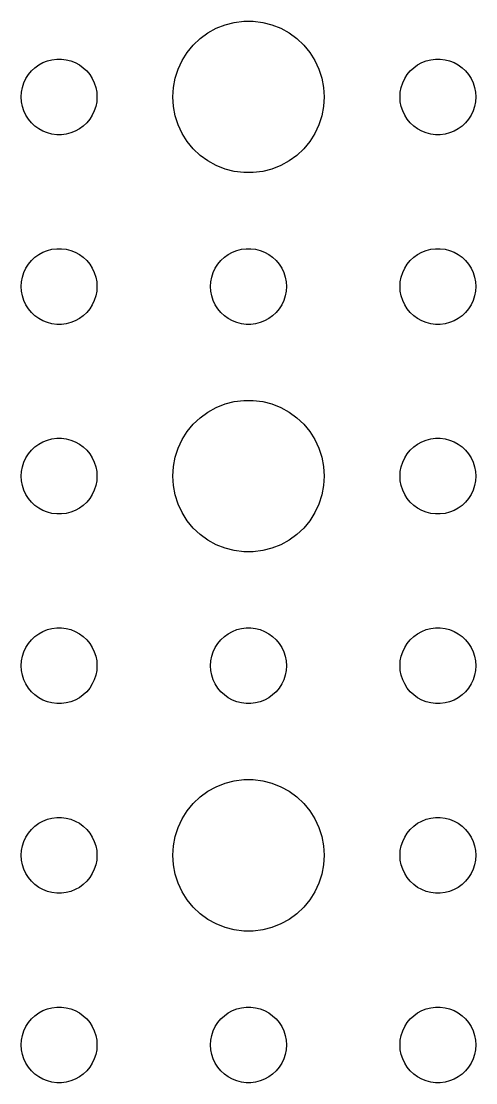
# Model space of a CAD drawing. Header units: metres. Extents: x -90 to 90, y -89 to 89.
# Drawn here: x -46.5 to -28.5, y -46.5 to -4.51 of the extents above; entities that cross this region are included whole.
import ezdxf

# ---------------------------------------------------------------- set-up
doc = ezdxf.new("R2010")
doc.units = ezdxf.units.M

msp = doc.modelspace()

# ---------------------------------------------------------------- linework, layer by layer
for p, q in [((-38.427, -4.64682), (-38.0621, -4.55313)), ((-38.0621, -4.55313), (-37.6884, -4.50591)), ((-37.6884, -4.50591), (-37.3116, -4.50591)), ((-37.3116, -4.50591), (-36.9379, -4.55313)), ((-36.9379, -4.55313), (-36.5729, -4.64682)), ((-39.4123, -5.18845), (-39.1075, -4.96701)), ((-39.1075, -4.96701), (-38.7773, -4.78551)), ((-38.7773, -4.78551), (-38.427, -4.64682)), ((-36.5729, -4.64682), (-36.2227, -4.78551)), ((-36.2227, -4.78551), (-35.8925, -4.96701)), ((-35.8925, -4.96701), (-35.5877, -5.18845)), ((-39.927, -5.73663), (-39.6869, -5.44635)), ((-39.6869, -5.44635), (-39.4123, -5.18845)), ((-35.5877, -5.18845), (-35.3131, -5.44635)), ((-35.3131, -5.44635), (-35.0729, -5.73663)), ((-40.1289, -6.05473), (-39.927, -5.73663)), ((-35.0729, -5.73663), (-34.8711, -6.05473)), ((-45.9561, -6.34422), (-45.8037, -6.23351)), ((-45.8037, -6.23351), (-45.6387, -6.14275)), ((-45.6387, -6.14275), (-45.4635, -6.07341)), ((-45.4635, -6.07341), (-45.2811, -6.02657)), ((-45.2811, -6.02657), (-45.0942, -6.00294)), ((-45.0942, -6.00294), (-44.9058, -6.00294)), ((-44.9058, -6.00294), (-44.7189, -6.02657)), ((-44.7189, -6.02657), (-44.5365, -6.07341)), ((-44.5365, -6.07341), (-44.3613, -6.14275)), ((-44.3613, -6.14275), (-44.1963, -6.23351)), ((-44.1963, -6.23351), (-44.0439, -6.34422)), ((-40.2893, -6.39561), (-40.1289, -6.05473)), ((-34.8711, -6.05473), (-34.7107, -6.39561)), ((-30.9561, -6.34422), (-30.8037, -6.23351)), ((-30.8037, -6.23351), (-30.6387, -6.14275)), ((-30.6387, -6.14275), (-30.4635, -6.07341)), ((-30.4635, -6.07341), (-30.2811, -6.02657)), ((-30.2811, -6.02657), (-30.0942, -6.00294)), ((-30.0942, -6.00294), (-29.9058, -6.00294)), ((-29.9058, -6.00294), (-29.7189, -6.02657)), ((-29.7189, -6.02657), (-29.5365, -6.07341)), ((-29.5365, -6.07341), (-29.3613, -6.14275)), ((-29.3613, -6.14275), (-29.1963, -6.23351)), ((-29.1963, -6.23351), (-29.0439, -6.34422)), ((-46.3145, -6.77736), (-46.2135, -6.61832)), ((-46.2135, -6.61832), (-46.0934, -6.47318)), ((-46.0934, -6.47318), (-45.9561, -6.34422)), ((-44.0439, -6.34422), (-43.9065, -6.47318)), ((-43.9065, -6.47318), (-43.7865, -6.61832)), ((-43.7865, -6.61832), (-43.6855, -6.77736)), ((-40.4057, -6.75392), (-40.2893, -6.39561)), ((-34.7107, -6.39561), (-34.5942, -6.75392)), ((-31.3145, -6.77736), (-31.2135, -6.61832)), ((-31.2135, -6.61832), (-31.0934, -6.47318)), ((-31.0934, -6.47318), (-30.9561, -6.34422)), ((-29.0439, -6.34422), (-28.9065, -6.47318)), ((-28.9065, -6.47318), (-28.7865, -6.61832)), ((-28.7865, -6.61832), (-28.6855, -6.77736)), ((-46.4882, -7.312), (-46.4529, -7.12695)), ((-46.4529, -7.12695), (-46.3947, -6.9478)), ((-46.3947, -6.9478), (-46.3145, -6.77736)), ((-43.6855, -6.77736), (-43.6053, -6.9478)), ((-43.6053, -6.9478), (-43.5471, -7.12695)), ((-43.5471, -7.12695), (-43.5118, -7.312)), ((-40.5, -7.5), (-40.4763, -7.12399)), ((-40.4763, -7.12399), (-40.4057, -6.75392)), ((-34.5942, -6.75392), (-34.5237, -7.12399)), ((-34.5237, -7.12399), (-34.5, -7.5)), ((-31.4882, -7.312), (-31.4529, -7.12695)), ((-31.4529, -7.12695), (-31.3947, -6.9478)), ((-31.3947, -6.9478), (-31.3145, -6.77736)), ((-28.6855, -6.77736), (-28.6053, -6.9478)), ((-28.6053, -6.9478), (-28.5471, -7.12695)), ((-28.5471, -7.12695), (-28.5118, -7.312)), ((-46.5, -7.5), (-46.4882, -7.312)), ((-46.4882, -7.68799), (-46.5, -7.5)), ((-43.5118, -7.312), (-43.5, -7.5)), ((-43.5, -7.5), (-43.5118, -7.68799)), ((-40.4763, -7.87599), (-40.5, -7.5)), ((-34.5, -7.5), (-34.5237, -7.87599)), ((-31.5, -7.5), (-31.4882, -7.312)), ((-31.4882, -7.68799), (-31.5, -7.5)), ((-28.5118, -7.312), (-28.5, -7.5)), ((-28.5, -7.5), (-28.5118, -7.68799)), ((-46.4529, -7.87303), (-46.4882, -7.68799)), ((-46.3947, -8.05219), (-46.4529, -7.87303)), ((-43.5471, -7.87303), (-43.6053, -8.05219)), ((-43.5118, -7.68799), (-43.5471, -7.87303)), ((-40.4057, -8.24606), (-40.4763, -7.87599)), ((-34.5237, -7.87599), (-34.5942, -8.24606)), ((-31.4529, -7.87303), (-31.4882, -7.68799)), ((-31.3947, -8.05219), (-31.4529, -7.87303)), ((-28.5471, -7.87303), (-28.6053, -8.05219)), ((-28.5118, -7.68799), (-28.5471, -7.87303)), ((-46.3145, -8.22263), (-46.3947, -8.05219)), ((-46.2135, -8.38167), (-46.3145, -8.22263)), ((-46.0934, -8.52681), (-46.2135, -8.38167)), ((-43.7865, -8.38167), (-43.9065, -8.52681)), ((-43.6855, -8.22263), (-43.7865, -8.38167)), ((-43.6053, -8.05219), (-43.6855, -8.22263)), ((-40.2893, -8.60437), (-40.4057, -8.24606)), ((-34.5942, -8.24606), (-34.7107, -8.60437)), ((-31.3145, -8.22263), (-31.3947, -8.05219)), ((-31.2135, -8.38167), (-31.3145, -8.22263)), ((-31.0934, -8.52681), (-31.2135, -8.38167)), ((-28.7865, -8.38167), (-28.9065, -8.52681)), ((-28.6855, -8.22263), (-28.7865, -8.38167)), ((-28.6053, -8.05219), (-28.6855, -8.22263)), ((-45.9561, -8.65576), (-46.0934, -8.52681)), ((-45.8037, -8.76648), (-45.9561, -8.65576)), ((-45.6387, -8.85724), (-45.8037, -8.76648)), ((-44.1963, -8.76648), (-44.3613, -8.85724)), ((-44.0439, -8.65576), (-44.1963, -8.76648)), ((-43.9065, -8.52681), (-44.0439, -8.65576)), ((-40.1289, -8.94525), (-40.2893, -8.60437)), ((-34.7107, -8.60437), (-34.8711, -8.94525)), ((-30.9561, -8.65576), (-31.0934, -8.52681)), ((-30.8037, -8.76648), (-30.9561, -8.65576)), ((-30.6387, -8.85724), (-30.8037, -8.76648)), ((-29.1963, -8.76648), (-29.3613, -8.85724)), ((-29.0439, -8.65576), (-29.1963, -8.76648)), ((-28.9065, -8.52681), (-29.0439, -8.65576)), ((-45.4635, -8.92657), (-45.6387, -8.85724)), ((-45.2811, -8.97342), (-45.4635, -8.92657)), ((-45.0942, -8.99704), (-45.2811, -8.97342)), ((-44.9058, -8.99704), (-45.0942, -8.99704)), ((-44.7189, -8.97342), (-44.9058, -8.99704)), ((-44.5365, -8.92657), (-44.7189, -8.97342)), ((-44.3613, -8.85724), (-44.5365, -8.92657)), ((-39.927, -9.26335), (-40.1289, -8.94525)), ((-34.8711, -8.94525), (-35.0729, -9.26335)), ((-30.4635, -8.92657), (-30.6387, -8.85724)), ((-30.2811, -8.97342), (-30.4635, -8.92657)), ((-30.0942, -8.99704), (-30.2811, -8.97342)), ((-29.9058, -8.99704), (-30.0942, -8.99704)), ((-29.7189, -8.97342), (-29.9058, -8.99704)), ((-29.5365, -8.92657), (-29.7189, -8.97342)), ((-29.3613, -8.85724), (-29.5365, -8.92657)), ((-39.6869, -9.55363), (-39.927, -9.26335)), ((-39.4123, -9.81154), (-39.6869, -9.55363)), ((-35.3131, -9.55363), (-35.5877, -9.81154)), ((-35.0729, -9.26335), (-35.3131, -9.55363)), ((-39.1075, -10.033), (-39.4123, -9.81154)), ((-38.7773, -10.2145), (-39.1075, -10.033)), ((-35.8925, -10.033), (-36.2227, -10.2145)), ((-35.5877, -9.81154), (-35.8925, -10.033)), ((-38.427, -10.3532), (-38.7773, -10.2145)), ((-38.0621, -10.4469), (-38.427, -10.3532)), ((-37.6884, -10.4941), (-38.0621, -10.4469)), ((-37.3116, -10.4941), (-37.6884, -10.4941)), ((-36.9379, -10.4469), (-37.3116, -10.4941)), ((-36.5729, -10.3532), (-36.9379, -10.4469)), ((-36.2227, -10.2145), (-36.5729, -10.3532)), ((-46.0934, -13.9732), (-45.9561, -13.8442)), ((-45.9561, -13.8442), (-45.8037, -13.7335)), ((-45.8037, -13.7335), (-45.6387, -13.6427)), ((-45.6387, -13.6427), (-45.4635, -13.5734)), ((-45.4635, -13.5734), (-45.2811, -13.5266)), ((-45.2811, -13.5266), (-45.0942, -13.5029)), ((-45.0942, -13.5029), (-44.9058, -13.5029)), ((-44.9058, -13.5029), (-44.7189, -13.5266)), ((-44.7189, -13.5266), (-44.5365, -13.5734)), ((-44.5365, -13.5734), (-44.3613, -13.6427)), ((-44.3613, -13.6427), (-44.1963, -13.7335)), ((-44.1963, -13.7335), (-44.0439, -13.8442)), ((-44.0439, -13.8442), (-43.9065, -13.9732)), ((-38.5934, -13.9732), (-38.4561, -13.8442)), ((-38.4561, -13.8442), (-38.3037, -13.7335)), ((-38.3037, -13.7335), (-38.1387, -13.6427)), ((-38.1387, -13.6427), (-37.9635, -13.5734)), ((-37.9635, -13.5734), (-37.7811, -13.5266)), ((-37.7811, -13.5266), (-37.5942, -13.5029)), ((-37.5942, -13.5029), (-37.4058, -13.5029)), ((-37.4058, -13.5029), (-37.2189, -13.5266)), ((-37.2189, -13.5266), (-37.0365, -13.5734)), ((-37.0365, -13.5734), (-36.8613, -13.6427)), ((-36.8613, -13.6427), (-36.6963, -13.7335)), ((-36.6963, -13.7335), (-36.5439, -13.8442)), ((-36.5439, -13.8442), (-36.4065, -13.9732)), ((-31.0934, -13.9732), (-30.9561, -13.8442)), ((-30.9561, -13.8442), (-30.8037, -13.7335)), ((-30.8037, -13.7335), (-30.6387, -13.6427)), ((-30.6387, -13.6427), (-30.4635, -13.5734)), ((-30.4635, -13.5734), (-30.2811, -13.5266)), ((-30.2811, -13.5266), (-30.0942, -13.5029)), ((-30.0942, -13.5029), (-29.9058, -13.5029)), ((-29.9058, -13.5029), (-29.7189, -13.5266)), ((-29.7189, -13.5266), (-29.5365, -13.5734)), ((-29.5365, -13.5734), (-29.3613, -13.6427)), ((-29.3613, -13.6427), (-29.1963, -13.7335)), ((-29.1963, -13.7335), (-29.0439, -13.8442)), ((-29.0439, -13.8442), (-28.9065, -13.9732)), ((-46.3145, -14.2774), (-46.2135, -14.1183)), ((-46.2135, -14.1183), (-46.0934, -13.9732)), ((-43.9065, -13.9732), (-43.7865, -14.1183)), ((-43.7865, -14.1183), (-43.6855, -14.2774)), ((-38.8145, -14.2774), (-38.7135, -14.1183)), ((-38.7135, -14.1183), (-38.5934, -13.9732)), ((-36.4065, -13.9732), (-36.2865, -14.1183)), ((-36.2865, -14.1183), (-36.1855, -14.2774)), ((-31.3145, -14.2774), (-31.2135, -14.1183)), ((-31.2135, -14.1183), (-31.0934, -13.9732)), ((-28.9065, -13.9732), (-28.7865, -14.1183)), ((-28.7865, -14.1183), (-28.6855, -14.2774)), ((-46.4882, -14.812), (-46.4529, -14.627)), ((-46.4529, -14.627), (-46.3947, -14.4478)), ((-46.3947, -14.4478), (-46.3145, -14.2774)), ((-43.6855, -14.2774), (-43.6053, -14.4478)), ((-43.6053, -14.4478), (-43.5471, -14.627)), ((-43.5471, -14.627), (-43.5118, -14.812)), ((-38.9882, -14.812), (-38.9529, -14.627)), ((-38.9529, -14.627), (-38.8947, -14.4478)), ((-38.8947, -14.4478), (-38.8145, -14.2774)), ((-36.1855, -14.2774), (-36.1053, -14.4478)), ((-36.1053, -14.4478), (-36.0471, -14.627)), ((-36.0471, -14.627), (-36.0118, -14.812)), ((-31.4882, -14.812), (-31.4529, -14.627)), ((-31.4529, -14.627), (-31.3947, -14.4478)), ((-31.3947, -14.4478), (-31.3145, -14.2774)), ((-28.6855, -14.2774), (-28.6053, -14.4478)), ((-28.6053, -14.4478), (-28.5471, -14.627)), ((-28.5471, -14.627), (-28.5118, -14.812)), ((-46.5, -15), (-46.4882, -14.812)), ((-46.4882, -15.188), (-46.5, -15)), ((-43.5118, -14.812), (-43.5, -15)), ((-43.5, -15), (-43.5118, -15.188)), ((-39, -15), (-38.9882, -14.812)), ((-38.9882, -15.188), (-39, -15)), ((-36.0118, -14.812), (-36, -15)), ((-36, -15), (-36.0118, -15.188)), ((-31.5, -15), (-31.4882, -14.812)), ((-31.4882, -15.188), (-31.5, -15)), ((-28.5118, -14.812), (-28.5, -15)), ((-28.5, -15), (-28.5118, -15.188)), ((-46.4529, -15.373), (-46.4882, -15.188)), ((-46.3947, -15.5522), (-46.4529, -15.373)), ((-43.5471, -15.373), (-43.6053, -15.5522)), ((-43.5118, -15.188), (-43.5471, -15.373)), ((-38.9529, -15.373), (-38.9882, -15.188)), ((-38.8947, -15.5522), (-38.9529, -15.373)), ((-36.0471, -15.373), (-36.1053, -15.5522)), ((-36.0118, -15.188), (-36.0471, -15.373)), ((-31.4529, -15.373), (-31.4882, -15.188)), ((-31.3947, -15.5522), (-31.4529, -15.373)), ((-28.5471, -15.373), (-28.6053, -15.5522)), ((-28.5118, -15.188), (-28.5471, -15.373)), ((-46.3145, -15.7226), (-46.3947, -15.5522)), ((-46.2135, -15.8817), (-46.3145, -15.7226)), ((-46.0934, -16.0268), (-46.2135, -15.8817)), ((-43.7865, -15.8817), (-43.9065, -16.0268)), ((-43.6855, -15.7226), (-43.7865, -15.8817)), ((-43.6053, -15.5522), (-43.6855, -15.7226)), ((-38.8145, -15.7226), (-38.8947, -15.5522)), ((-38.7135, -15.8817), (-38.8145, -15.7226)), ((-38.5934, -16.0268), (-38.7135, -15.8817)), ((-36.2865, -15.8817), (-36.4065, -16.0268)), ((-36.1855, -15.7226), (-36.2865, -15.8817)), ((-36.1053, -15.5522), (-36.1855, -15.7226)), ((-31.3145, -15.7226), (-31.3947, -15.5522)), ((-31.2135, -15.8817), (-31.3145, -15.7226)), ((-31.0934, -16.0268), (-31.2135, -15.8817)), ((-28.7865, -15.8817), (-28.9065, -16.0268)), ((-28.6855, -15.7226), (-28.7865, -15.8817)), ((-28.6053, -15.5522), (-28.6855, -15.7226)), ((-45.9561, -16.1558), (-46.0934, -16.0268)), ((-45.8037, -16.2665), (-45.9561, -16.1558)), ((-45.6387, -16.3572), (-45.8037, -16.2665)), ((-45.4635, -16.4266), (-45.6387, -16.3572)), ((-44.3613, -16.3572), (-44.5365, -16.4266)), ((-44.1963, -16.2665), (-44.3613, -16.3572)), ((-44.0439, -16.1558), (-44.1963, -16.2665)), ((-43.9065, -16.0268), (-44.0439, -16.1558)), ((-38.4561, -16.1558), (-38.5934, -16.0268)), ((-38.3037, -16.2665), (-38.4561, -16.1558)), ((-38.1387, -16.3572), (-38.3037, -16.2665)), ((-37.9635, -16.4266), (-38.1387, -16.3572)), ((-36.8613, -16.3572), (-37.0365, -16.4266)), ((-36.6963, -16.2665), (-36.8613, -16.3572)), ((-36.5439, -16.1558), (-36.6963, -16.2665)), ((-36.4065, -16.0268), (-36.5439, -16.1558)), ((-30.9561, -16.1558), (-31.0934, -16.0268)), ((-30.8037, -16.2665), (-30.9561, -16.1558)), ((-30.6387, -16.3572), (-30.8037, -16.2665)), ((-30.4635, -16.4266), (-30.6387, -16.3572)), ((-29.3613, -16.3572), (-29.5365, -16.4266)), ((-29.1963, -16.2665), (-29.3613, -16.3572)), ((-29.0439, -16.1558), (-29.1963, -16.2665)), ((-28.9065, -16.0268), (-29.0439, -16.1558)), ((-45.2811, -16.4734), (-45.4635, -16.4266)), ((-45.0942, -16.497), (-45.2811, -16.4734)), ((-44.9058, -16.497), (-45.0942, -16.497)), ((-44.7189, -16.4734), (-44.9058, -16.497)), ((-44.5365, -16.4266), (-44.7189, -16.4734)), ((-37.7811, -16.4734), (-37.9635, -16.4266)), ((-37.5942, -16.497), (-37.7811, -16.4734)), ((-37.4058, -16.497), (-37.5942, -16.497)), ((-37.2189, -16.4734), (-37.4058, -16.497)), ((-37.0365, -16.4266), (-37.2189, -16.4734)), ((-30.2811, -16.4734), (-30.4635, -16.4266)), ((-30.0942, -16.497), (-30.2811, -16.4734)), ((-29.9058, -16.497), (-30.0942, -16.497)), ((-29.7189, -16.4734), (-29.9058, -16.497)), ((-29.5365, -16.4266), (-29.7189, -16.4734)), ((-38.7773, -19.7855), (-38.427, -19.6468)), ((-38.427, -19.6468), (-38.0621, -19.5531)), ((-38.0621, -19.5531), (-37.6884, -19.5059)), ((-37.6884, -19.5059), (-37.3116, -19.5059)), ((-37.3116, -19.5059), (-36.9379, -19.5531)), ((-36.9379, -19.5531), (-36.5729, -19.6468)), ((-36.5729, -19.6468), (-36.2227, -19.7855)), ((-39.4123, -20.1884), (-39.1075, -19.967)), ((-39.1075, -19.967), (-38.7773, -19.7855)), ((-36.2227, -19.7855), (-35.8925, -19.967)), ((-35.8925, -19.967), (-35.5877, -20.1884)), ((-39.927, -20.7366), (-39.6869, -20.4464)), ((-39.6869, -20.4464), (-39.4123, -20.1884)), ((-35.5877, -20.1884), (-35.3131, -20.4464)), ((-35.3131, -20.4464), (-35.0729, -20.7366)), ((-40.1289, -21.0547), (-39.927, -20.7366)), ((-35.0729, -20.7366), (-34.8711, -21.0547)), ((-46.0934, -21.4732), (-45.9561, -21.3442)), ((-45.9561, -21.3442), (-45.8037, -21.2335)), ((-45.8037, -21.2335), (-45.6387, -21.1427)), ((-45.6387, -21.1427), (-45.4635, -21.0734)), ((-45.4635, -21.0734), (-45.2811, -21.0266)), ((-45.2811, -21.0266), (-45.0942, -21.003)), ((-45.0942, -21.003), (-44.9058, -21.003)), ((-44.9058, -21.003), (-44.7189, -21.0266)), ((-44.7189, -21.0266), (-44.5365, -21.0734)), ((-44.5365, -21.0734), (-44.3613, -21.1427)), ((-44.3613, -21.1427), (-44.1963, -21.2335)), ((-44.1963, -21.2335), (-44.0439, -21.3442)), ((-44.0439, -21.3442), (-43.9065, -21.4732)), ((-40.4057, -21.7539), (-40.2893, -21.3956)), ((-40.2893, -21.3956), (-40.1289, -21.0547)), ((-34.8711, -21.0547), (-34.7107, -21.3956)), ((-34.7107, -21.3956), (-34.5942, -21.7539)), ((-31.0934, -21.4732), (-30.9561, -21.3442)), ((-30.9561, -21.3442), (-30.8037, -21.2335)), ((-30.8037, -21.2335), (-30.6387, -21.1427)), ((-30.6387, -21.1427), (-30.4635, -21.0734)), ((-30.4635, -21.0734), (-30.2811, -21.0266)), ((-30.2811, -21.0266), (-30.0942, -21.003)), ((-30.0942, -21.003), (-29.9058, -21.003)), ((-29.9058, -21.003), (-29.7189, -21.0266)), ((-29.7189, -21.0266), (-29.5365, -21.0734)), ((-29.5365, -21.0734), (-29.3613, -21.1427)), ((-29.3613, -21.1427), (-29.1963, -21.2335)), ((-29.1963, -21.2335), (-29.0439, -21.3442)), ((-29.0439, -21.3442), (-28.9065, -21.4732)), ((-46.3947, -21.9478), (-46.3145, -21.7774)), ((-46.3145, -21.7774), (-46.2135, -21.6183)), ((-46.2135, -21.6183), (-46.0934, -21.4732)), ((-43.9065, -21.4732), (-43.7865, -21.6183)), ((-43.7865, -21.6183), (-43.6855, -21.7774)), ((-43.6855, -21.7774), (-43.6053, -21.9478)), ((-40.4763, -22.124), (-40.4057, -21.7539)), ((-34.5942, -21.7539), (-34.5237, -22.124)), ((-31.3947, -21.9478), (-31.3145, -21.7774)), ((-31.3145, -21.7774), (-31.2135, -21.6183)), ((-31.2135, -21.6183), (-31.0934, -21.4732)), ((-28.9065, -21.4732), (-28.7865, -21.6183)), ((-28.7865, -21.6183), (-28.6855, -21.7774)), ((-28.6855, -21.7774), (-28.6053, -21.9478)), ((-46.4882, -22.312), (-46.4529, -22.127)), ((-46.4529, -22.127), (-46.3947, -21.9478)), ((-43.6053, -21.9478), (-43.5471, -22.127)), ((-43.5471, -22.127), (-43.5118, -22.312)), ((-40.5, -22.5), (-40.4763, -22.124)), ((-34.5237, -22.124), (-34.5, -22.5)), ((-31.4882, -22.312), (-31.4529, -22.127)), ((-31.4529, -22.127), (-31.3947, -21.9478)), ((-28.6053, -21.9478), (-28.5471, -22.127)), ((-28.5471, -22.127), (-28.5118, -22.312)), ((-46.5, -22.5), (-46.4882, -22.312)), ((-46.4882, -22.688), (-46.5, -22.5)), ((-43.5118, -22.312), (-43.5, -22.5)), ((-43.5, -22.5), (-43.5118, -22.688)), ((-40.4763, -22.876), (-40.5, -22.5)), ((-34.5, -22.5), (-34.5237, -22.876)), ((-31.5, -22.5), (-31.4882, -22.312)), ((-31.4882, -22.688), (-31.5, -22.5)), ((-28.5118, -22.312), (-28.5, -22.5)), ((-28.5, -22.5), (-28.5118, -22.688)), ((-46.4529, -22.873), (-46.4882, -22.688)), ((-46.3947, -23.0522), (-46.4529, -22.873)), ((-46.3145, -23.2226), (-46.3947, -23.0522)), ((-43.6053, -23.0522), (-43.6855, -23.2226)), ((-43.5471, -22.873), (-43.6053, -23.0522)), ((-43.5118, -22.688), (-43.5471, -22.873)), ((-40.4057, -23.2461), (-40.4763, -22.876)), ((-34.5237, -22.876), (-34.5942, -23.2461)), ((-31.4529, -22.873), (-31.4882, -22.688)), ((-31.3947, -23.0522), (-31.4529, -22.873)), ((-31.3145, -23.2226), (-31.3947, -23.0522)), ((-28.6053, -23.0522), (-28.6855, -23.2226)), ((-28.5471, -22.873), (-28.6053, -23.0522)), ((-28.5118, -22.688), (-28.5471, -22.873)), ((-46.2135, -23.3817), (-46.3145, -23.2226)), ((-46.0934, -23.5268), (-46.2135, -23.3817)), ((-43.7865, -23.3817), (-43.9065, -23.5268)), ((-43.6855, -23.2226), (-43.7865, -23.3817)), ((-40.2893, -23.6044), (-40.4057, -23.2461)), ((-34.5942, -23.2461), (-34.7107, -23.6044)), ((-31.2135, -23.3817), (-31.3145, -23.2226)), ((-31.0934, -23.5268), (-31.2135, -23.3817)), ((-28.7865, -23.3817), (-28.9065, -23.5268)), ((-28.6855, -23.2226), (-28.7865, -23.3817)), ((-45.9561, -23.6558), (-46.0934, -23.5268)), ((-45.8037, -23.7665), (-45.9561, -23.6558)), ((-45.6387, -23.8572), (-45.8037, -23.7665)), ((-45.4635, -23.9266), (-45.6387, -23.8572)), ((-45.2811, -23.9734), (-45.4635, -23.9266)), ((-44.5365, -23.9266), (-44.7189, -23.9734)), ((-44.3613, -23.8572), (-44.5365, -23.9266)), ((-44.1963, -23.7665), (-44.3613, -23.8572)), ((-44.0439, -23.6558), (-44.1963, -23.7665)), ((-43.9065, -23.5268), (-44.0439, -23.6558)), ((-40.1289, -23.9453), (-40.2893, -23.6044)), ((-34.7107, -23.6044), (-34.8711, -23.9453)), ((-30.9561, -23.6558), (-31.0934, -23.5268)), ((-30.8037, -23.7665), (-30.9561, -23.6558)), ((-30.6387, -23.8572), (-30.8037, -23.7665)), ((-30.4635, -23.9266), (-30.6387, -23.8572)), ((-30.2811, -23.9734), (-30.4635, -23.9266)), ((-29.5365, -23.9266), (-29.7189, -23.9734)), ((-29.3613, -23.8572), (-29.5365, -23.9266)), ((-29.1963, -23.7665), (-29.3613, -23.8572)), ((-29.0439, -23.6558), (-29.1963, -23.7665)), ((-28.9065, -23.5268), (-29.0439, -23.6558)), ((-45.0942, -23.997), (-45.2811, -23.9734)), ((-44.9058, -23.997), (-45.0942, -23.997)), ((-44.7189, -23.9734), (-44.9058, -23.997)), ((-39.927, -24.2634), (-40.1289, -23.9453)), ((-39.6869, -24.5536), (-39.927, -24.2634)), ((-35.0729, -24.2634), (-35.3131, -24.5536)), ((-34.8711, -23.9453), (-35.0729, -24.2634)), ((-30.0942, -23.997), (-30.2811, -23.9734)), ((-29.9058, -23.997), (-30.0942, -23.997)), ((-29.7189, -23.9734), (-29.9058, -23.997)), ((-39.4123, -24.8115), (-39.6869, -24.5536)), ((-35.3131, -24.5536), (-35.5877, -24.8115)), ((-39.1075, -25.033), (-39.4123, -24.8115)), ((-38.7773, -25.2145), (-39.1075, -25.033)), ((-35.8925, -25.033), (-36.2227, -25.2145)), ((-35.5877, -24.8115), (-35.8925, -25.033)), ((-38.427, -25.3532), (-38.7773, -25.2145)), ((-38.0621, -25.4469), (-38.427, -25.3532)), ((-37.6884, -25.4941), (-38.0621, -25.4469)), ((-37.3116, -25.4941), (-37.6884, -25.4941)), ((-36.9379, -25.4469), (-37.3116, -25.4941)), ((-36.5729, -25.3532), (-36.9379, -25.4469)), ((-36.2227, -25.2145), (-36.5729, -25.3532)), ((-45.4635, -28.5734), (-45.2811, -28.5266)), ((-45.2811, -28.5266), (-45.0942, -28.503)), ((-45.0942, -28.503), (-44.9058, -28.503)), ((-44.9058, -28.503), (-44.7189, -28.5266)), ((-44.7189, -28.5266), (-44.5365, -28.5734)), ((-37.9635, -28.5734), (-37.7811, -28.5266)), ((-37.7811, -28.5266), (-37.5942, -28.503)), ((-37.5942, -28.503), (-37.4058, -28.503)), ((-37.4058, -28.503), (-37.2189, -28.5266)), ((-37.2189, -28.5266), (-37.0365, -28.5734)), ((-30.4635, -28.5734), (-30.2811, -28.5266)), ((-30.2811, -28.5266), (-30.0942, -28.503)), ((-30.0942, -28.503), (-29.9058, -28.503)), ((-29.9058, -28.503), (-29.7189, -28.5266)), ((-29.7189, -28.5266), (-29.5365, -28.5734)), ((-46.2135, -29.1183), (-46.0934, -28.9732)), ((-46.0934, -28.9732), (-45.9561, -28.8442)), ((-45.9561, -28.8442), (-45.8037, -28.7335)), ((-45.8037, -28.7335), (-45.6387, -28.6427)), ((-45.6387, -28.6427), (-45.4635, -28.5734)), ((-44.5365, -28.5734), (-44.3613, -28.6427)), ((-44.3613, -28.6427), (-44.1963, -28.7335)), ((-44.1963, -28.7335), (-44.0439, -28.8442)), ((-44.0439, -28.8442), (-43.9065, -28.9732)), ((-43.9065, -28.9732), (-43.7865, -29.1183)), ((-38.7135, -29.1183), (-38.5934, -28.9732)), ((-38.5934, -28.9732), (-38.4561, -28.8442)), ((-38.4561, -28.8442), (-38.3037, -28.7335)), ((-38.3037, -28.7335), (-38.1387, -28.6427)), ((-38.1387, -28.6427), (-37.9635, -28.5734)), ((-37.0365, -28.5734), (-36.8613, -28.6427)), ((-36.8613, -28.6427), (-36.6963, -28.7335)), ((-36.6963, -28.7335), (-36.5439, -28.8442)), ((-36.5439, -28.8442), (-36.4065, -28.9732)), ((-36.4065, -28.9732), (-36.2865, -29.1183)), ((-31.2135, -29.1183), (-31.0934, -28.9732)), ((-31.0934, -28.9732), (-30.9561, -28.8442)), ((-30.9561, -28.8442), (-30.8037, -28.7335)), ((-30.8037, -28.7335), (-30.6387, -28.6427)), ((-30.6387, -28.6427), (-30.4635, -28.5734)), ((-29.5365, -28.5734), (-29.3613, -28.6427)), ((-29.3613, -28.6427), (-29.1963, -28.7335)), ((-29.1963, -28.7335), (-29.0439, -28.8442)), ((-29.0439, -28.8442), (-28.9065, -28.9732)), ((-28.9065, -28.9732), (-28.7865, -29.1183)), ((-46.3947, -29.4478), (-46.3145, -29.2774)), ((-46.3145, -29.2774), (-46.2135, -29.1183)), ((-43.7865, -29.1183), (-43.6855, -29.2774)), ((-43.6855, -29.2774), (-43.6053, -29.4478)), ((-38.8947, -29.4478), (-38.8145, -29.2774)), ((-38.8145, -29.2774), (-38.7135, -29.1183)), ((-36.2865, -29.1183), (-36.1855, -29.2774)), ((-36.1855, -29.2774), (-36.1053, -29.4478)), ((-31.3947, -29.4478), (-31.3145, -29.2774)), ((-31.3145, -29.2774), (-31.2135, -29.1183)), ((-28.7865, -29.1183), (-28.6855, -29.2774)), ((-28.6855, -29.2774), (-28.6053, -29.4478)), ((-46.5, -30), (-46.4882, -29.812)), ((-46.4882, -29.812), (-46.4529, -29.627)), ((-46.4529, -29.627), (-46.3947, -29.4478)), ((-43.6053, -29.4478), (-43.5471, -29.627)), ((-43.5471, -29.627), (-43.5118, -29.812)), ((-43.5118, -29.812), (-43.5, -30)), ((-39, -30), (-38.9882, -29.812)), ((-38.9882, -29.812), (-38.9529, -29.627)), ((-38.9529, -29.627), (-38.8947, -29.4478)), ((-36.1053, -29.4478), (-36.0471, -29.627)), ((-36.0471, -29.627), (-36.0118, -29.812)), ((-36.0118, -29.812), (-36, -30)), ((-31.5, -30), (-31.4882, -29.812)), ((-31.4882, -29.812), (-31.4529, -29.627)), ((-31.4529, -29.627), (-31.3947, -29.4478)), ((-28.6053, -29.4478), (-28.5471, -29.627)), ((-28.5471, -29.627), (-28.5118, -29.812)), ((-28.5118, -29.812), (-28.5, -30)), ((-46.4882, -30.188), (-46.5, -30)), ((-46.4529, -30.373), (-46.4882, -30.188)), ((-43.5118, -30.188), (-43.5471, -30.373)), ((-43.5, -30), (-43.5118, -30.188)), ((-38.9882, -30.188), (-39, -30)), ((-38.9529, -30.373), (-38.9882, -30.188)), ((-36.0118, -30.188), (-36.0471, -30.373)), ((-36, -30), (-36.0118, -30.188)), ((-31.4882, -30.188), (-31.5, -30)), ((-31.4529, -30.373), (-31.4882, -30.188)), ((-28.5118, -30.188), (-28.5471, -30.373)), ((-28.5, -30), (-28.5118, -30.188)), ((-46.3947, -30.5522), (-46.4529, -30.373)), ((-46.3145, -30.7226), (-46.3947, -30.5522)), ((-43.6053, -30.5522), (-43.6855, -30.7226)), ((-43.5471, -30.373), (-43.6053, -30.5522)), ((-38.8947, -30.5522), (-38.9529, -30.373)), ((-38.8145, -30.7226), (-38.8947, -30.5522)), ((-36.1053, -30.5522), (-36.1855, -30.7226)), ((-36.0471, -30.373), (-36.1053, -30.5522)), ((-31.3947, -30.5522), (-31.4529, -30.373)), ((-31.3145, -30.7226), (-31.3947, -30.5522)), ((-28.6053, -30.5522), (-28.6855, -30.7226)), ((-28.5471, -30.373), (-28.6053, -30.5522)), ((-46.2135, -30.8817), (-46.3145, -30.7226)), ((-46.0934, -31.0268), (-46.2135, -30.8817)), ((-45.9561, -31.1558), (-46.0934, -31.0268)), ((-43.9065, -31.0268), (-44.0439, -31.1558)), ((-43.7865, -30.8817), (-43.9065, -31.0268)), ((-43.6855, -30.7226), (-43.7865, -30.8817)), ((-38.7135, -30.8817), (-38.8145, -30.7226)), ((-38.5934, -31.0268), (-38.7135, -30.8817)), ((-38.4561, -31.1558), (-38.5934, -31.0268)), ((-36.4065, -31.0268), (-36.5439, -31.1558)), ((-36.2865, -30.8817), (-36.4065, -31.0268)), ((-36.1855, -30.7226), (-36.2865, -30.8817)), ((-31.2135, -30.8817), (-31.3145, -30.7226)), ((-31.0934, -31.0268), (-31.2135, -30.8817)), ((-30.9561, -31.1558), (-31.0934, -31.0268)), ((-28.9065, -31.0268), (-29.0439, -31.1558)), ((-28.7865, -30.8817), (-28.9065, -31.0268)), ((-28.6855, -30.7226), (-28.7865, -30.8817)), ((-45.8037, -31.2665), (-45.9561, -31.1558)), ((-45.6387, -31.3572), (-45.8037, -31.2665)), ((-45.4635, -31.4266), (-45.6387, -31.3572)), ((-45.2811, -31.4734), (-45.4635, -31.4266)), ((-45.0942, -31.497), (-45.2811, -31.4734)), ((-44.7189, -31.4734), (-44.9058, -31.497)), ((-44.5365, -31.4266), (-44.7189, -31.4734)), ((-44.3613, -31.3572), (-44.5365, -31.4266)), ((-44.1963, -31.2665), (-44.3613, -31.3572)), ((-44.0439, -31.1558), (-44.1963, -31.2665)), ((-38.3037, -31.2665), (-38.4561, -31.1558)), ((-38.1387, -31.3572), (-38.3037, -31.2665)), ((-37.9635, -31.4266), (-38.1387, -31.3572)), ((-37.7811, -31.4734), (-37.9635, -31.4266)), ((-37.5942, -31.497), (-37.7811, -31.4734)), ((-37.2189, -31.4734), (-37.4058, -31.497)), ((-37.0365, -31.4266), (-37.2189, -31.4734)), ((-36.8613, -31.3572), (-37.0365, -31.4266)), ((-36.6963, -31.2665), (-36.8613, -31.3572)), ((-36.5439, -31.1558), (-36.6963, -31.2665)), ((-30.8037, -31.2665), (-30.9561, -31.1558)), ((-30.6387, -31.3572), (-30.8037, -31.2665)), ((-30.4635, -31.4266), (-30.6387, -31.3572)), ((-30.2811, -31.4734), (-30.4635, -31.4266)), ((-30.0942, -31.497), (-30.2811, -31.4734)), ((-29.7189, -31.4734), (-29.9058, -31.497)), ((-29.5365, -31.4266), (-29.7189, -31.4734)), ((-29.3613, -31.3572), (-29.5365, -31.4266)), ((-29.1963, -31.2665), (-29.3613, -31.3572)), ((-29.0439, -31.1558), (-29.1963, -31.2665)), ((-44.9058, -31.497), (-45.0942, -31.497)), ((-37.4058, -31.497), (-37.5942, -31.497)), ((-29.9058, -31.497), (-30.0942, -31.497)), ((-39.1075, -34.967), (-38.7773, -34.7855)), ((-38.7773, -34.7855), (-38.427, -34.6468)), ((-38.427, -34.6468), (-38.0621, -34.5531)), ((-38.0621, -34.5531), (-37.6884, -34.5059)), ((-37.6884, -34.5059), (-37.3116, -34.5059)), ((-37.3116, -34.5059), (-36.9379, -34.5531)), ((-36.9379, -34.5531), (-36.5729, -34.6468)), ((-36.5729, -34.6468), (-36.2227, -34.7855)), ((-36.2227, -34.7855), (-35.8925, -34.967)), ((-39.6869, -35.4464), (-39.4123, -35.1885)), ((-39.4123, -35.1885), (-39.1075, -34.967)), ((-35.8925, -34.967), (-35.5877, -35.1885)), ((-35.5877, -35.1885), (-35.3131, -35.4464)), ((-39.927, -35.7366), (-39.6869, -35.4464)), ((-35.3131, -35.4464), (-35.0729, -35.7366)), ((-45.6387, -36.1428), (-45.4635, -36.0734)), ((-45.4635, -36.0734), (-45.2811, -36.0266)), ((-45.2811, -36.0266), (-45.0942, -36.003)), ((-45.0942, -36.003), (-44.9058, -36.003)), ((-44.9058, -36.003), (-44.7189, -36.0266)), ((-44.7189, -36.0266), (-44.5365, -36.0734)), ((-44.5365, -36.0734), (-44.3613, -36.1428)), ((-40.2893, -36.3956), (-40.1289, -36.0547)), ((-40.1289, -36.0547), (-39.927, -35.7366)), ((-35.0729, -35.7366), (-34.8711, -36.0547)), ((-34.8711, -36.0547), (-34.7107, -36.3956)), ((-30.6387, -36.1428), (-30.4635, -36.0734)), ((-30.4635, -36.0734), (-30.2811, -36.0266)), ((-30.2811, -36.0266), (-30.0942, -36.003)), ((-30.0942, -36.003), (-29.9058, -36.003)), ((-29.9058, -36.003), (-29.7189, -36.0266)), ((-29.7189, -36.0266), (-29.5365, -36.0734)), ((-29.5365, -36.0734), (-29.3613, -36.1428)), ((-46.2135, -36.6183), (-46.0934, -36.4732)), ((-46.0934, -36.4732), (-45.9561, -36.3442)), ((-45.9561, -36.3442), (-45.8037, -36.2335)), ((-45.8037, -36.2335), (-45.6387, -36.1428)), ((-44.3613, -36.1428), (-44.1963, -36.2335)), ((-44.1963, -36.2335), (-44.0439, -36.3442)), ((-44.0439, -36.3442), (-43.9065, -36.4732)), ((-43.9065, -36.4732), (-43.7865, -36.6183)), ((-40.4057, -36.7539), (-40.2893, -36.3956)), ((-34.7107, -36.3956), (-34.5942, -36.7539)), ((-31.2135, -36.6183), (-31.0934, -36.4732)), ((-31.0934, -36.4732), (-30.9561, -36.3442)), ((-30.9561, -36.3442), (-30.8037, -36.2335)), ((-30.8037, -36.2335), (-30.6387, -36.1428)), ((-29.3613, -36.1428), (-29.1963, -36.2335)), ((-29.1963, -36.2335), (-29.0439, -36.3442)), ((-29.0439, -36.3442), (-28.9065, -36.4732)), ((-28.9065, -36.4732), (-28.7865, -36.6183)), ((-46.4529, -37.127), (-46.3947, -36.9478)), ((-46.3947, -36.9478), (-46.3145, -36.7774)), ((-46.3145, -36.7774), (-46.2135, -36.6183)), ((-43.7865, -36.6183), (-43.6855, -36.7774)), ((-43.6855, -36.7774), (-43.6053, -36.9478)), ((-43.6053, -36.9478), (-43.5471, -37.127)), ((-40.4763, -37.124), (-40.4057, -36.7539)), ((-34.5942, -36.7539), (-34.5237, -37.124)), ((-31.4529, -37.127), (-31.3947, -36.9478)), ((-31.3947, -36.9478), (-31.3145, -36.7774)), ((-31.3145, -36.7774), (-31.2135, -36.6183)), ((-28.7865, -36.6183), (-28.6855, -36.7774)), ((-28.6855, -36.7774), (-28.6053, -36.9478)), ((-28.6053, -36.9478), (-28.5471, -37.127)), ((-46.5, -37.5), (-46.4882, -37.312)), ((-46.4882, -37.312), (-46.4529, -37.127)), ((-43.5471, -37.127), (-43.5118, -37.312)), ((-43.5118, -37.312), (-43.5, -37.5)), ((-40.5, -37.5), (-40.4763, -37.124)), ((-34.5237, -37.124), (-34.5, -37.5)), ((-31.5, -37.5), (-31.4882, -37.312)), ((-31.4882, -37.312), (-31.4529, -37.127)), ((-28.5471, -37.127), (-28.5118, -37.312)), ((-28.5118, -37.312), (-28.5, -37.5)), ((-46.4882, -37.688), (-46.5, -37.5)), ((-46.4529, -37.873), (-46.4882, -37.688)), ((-43.5118, -37.688), (-43.5471, -37.873)), ((-43.5, -37.5), (-43.5118, -37.688)), ((-40.4763, -37.876), (-40.5, -37.5)), ((-34.5, -37.5), (-34.5237, -37.876)), ((-31.4882, -37.688), (-31.5, -37.5)), ((-31.4529, -37.873), (-31.4882, -37.688)), ((-28.5118, -37.688), (-28.5471, -37.873)), ((-28.5, -37.5), (-28.5118, -37.688)), ((-46.3947, -38.0522), (-46.4529, -37.873)), ((-46.3145, -38.2226), (-46.3947, -38.0522)), ((-43.6053, -38.0522), (-43.6855, -38.2226)), ((-43.5471, -37.873), (-43.6053, -38.0522)), ((-40.4057, -38.2461), (-40.4763, -37.876)), ((-34.5237, -37.876), (-34.5942, -38.2461)), ((-31.3947, -38.0522), (-31.4529, -37.873)), ((-31.3145, -38.2226), (-31.3947, -38.0522)), ((-28.6053, -38.0522), (-28.6855, -38.2226)), ((-28.5471, -37.873), (-28.6053, -38.0522)), ((-46.2135, -38.3817), (-46.3145, -38.2226)), ((-46.0934, -38.5268), (-46.2135, -38.3817)), ((-45.9561, -38.6558), (-46.0934, -38.5268)), ((-43.9065, -38.5268), (-44.0439, -38.6558)), ((-43.7865, -38.3817), (-43.9065, -38.5268)), ((-43.6855, -38.2226), (-43.7865, -38.3817)), ((-40.2893, -38.6044), (-40.4057, -38.2461)), ((-40.1289, -38.9453), (-40.2893, -38.6044)), ((-34.7107, -38.6044), (-34.8711, -38.9453)), ((-34.5942, -38.2461), (-34.7107, -38.6044)), ((-31.2135, -38.3817), (-31.3145, -38.2226)), ((-31.0934, -38.5268), (-31.2135, -38.3817)), ((-30.9561, -38.6558), (-31.0934, -38.5268)), ((-28.9065, -38.5268), (-29.0439, -38.6558)), ((-28.7865, -38.3817), (-28.9065, -38.5268)), ((-28.6855, -38.2226), (-28.7865, -38.3817)), ((-45.8037, -38.7665), (-45.9561, -38.6558)), ((-45.6387, -38.8572), (-45.8037, -38.7665)), ((-45.4635, -38.9266), (-45.6387, -38.8572)), ((-45.2811, -38.9734), (-45.4635, -38.9266)), ((-45.0942, -38.997), (-45.2811, -38.9734)), ((-44.9058, -38.997), (-45.0942, -38.997)), ((-44.7189, -38.9734), (-44.9058, -38.997)), ((-44.5365, -38.9266), (-44.7189, -38.9734)), ((-44.3613, -38.8572), (-44.5365, -38.9266)), ((-44.1963, -38.7665), (-44.3613, -38.8572)), ((-44.0439, -38.6558), (-44.1963, -38.7665)), ((-39.927, -39.2634), (-40.1289, -38.9453)), ((-34.8711, -38.9453), (-35.0729, -39.2634)), ((-30.8037, -38.7665), (-30.9561, -38.6558)), ((-30.6387, -38.8572), (-30.8037, -38.7665)), ((-30.4635, -38.9266), (-30.6387, -38.8572)), ((-30.2811, -38.9734), (-30.4635, -38.9266)), ((-30.0942, -38.997), (-30.2811, -38.9734)), ((-29.9058, -38.997), (-30.0942, -38.997)), ((-29.7189, -38.9734), (-29.9058, -38.997)), ((-29.5365, -38.9266), (-29.7189, -38.9734)), ((-29.3613, -38.8572), (-29.5365, -38.9266)), ((-29.1963, -38.7665), (-29.3613, -38.8572)), ((-29.0439, -38.6558), (-29.1963, -38.7665)), ((-39.6869, -39.5536), (-39.927, -39.2634)), ((-35.0729, -39.2634), (-35.3131, -39.5536)), ((-39.4123, -39.8115), (-39.6869, -39.5536)), ((-39.1075, -40.033), (-39.4123, -39.8115)), ((-35.5877, -39.8115), (-35.8925, -40.033)), ((-35.3131, -39.5536), (-35.5877, -39.8115)), ((-38.7773, -40.2145), (-39.1075, -40.033)), ((-38.427, -40.3532), (-38.7773, -40.2145)), ((-36.2227, -40.2145), (-36.5729, -40.3532)), ((-35.8925, -40.033), (-36.2227, -40.2145)), ((-38.0621, -40.4469), (-38.427, -40.3532)), ((-37.6884, -40.4941), (-38.0621, -40.4469)), ((-37.3116, -40.4941), (-37.6884, -40.4941)), ((-36.9379, -40.4469), (-37.3116, -40.4941)), ((-36.5729, -40.3532), (-36.9379, -40.4469)), ((-45.8037, -43.7335), (-45.6387, -43.6428)), ((-45.6387, -43.6428), (-45.4635, -43.5734)), ((-45.4635, -43.5734), (-45.2811, -43.5266)), ((-45.2811, -43.5266), (-45.0942, -43.503)), ((-45.0942, -43.503), (-44.9058, -43.503)), ((-44.9058, -43.503), (-44.7189, -43.5266)), ((-44.7189, -43.5266), (-44.5365, -43.5734)), ((-44.5365, -43.5734), (-44.3613, -43.6428)), ((-44.3613, -43.6428), (-44.1963, -43.7335)), ((-38.3037, -43.7335), (-38.1387, -43.6428)), ((-38.1387, -43.6428), (-37.9635, -43.5734)), ((-37.9635, -43.5734), (-37.7811, -43.5266)), ((-37.7811, -43.5266), (-37.5942, -43.503)), ((-37.5942, -43.503), (-37.4058, -43.503)), ((-37.4058, -43.503), (-37.2189, -43.5266)), ((-37.2189, -43.5266), (-37.0365, -43.5734)), ((-37.0365, -43.5734), (-36.8613, -43.6428)), ((-36.8613, -43.6428), (-36.6963, -43.7335)), ((-30.8037, -43.7335), (-30.6387, -43.6428)), ((-30.6387, -43.6428), (-30.4635, -43.5734)), ((-30.4635, -43.5734), (-30.2811, -43.5266)), ((-30.2811, -43.5266), (-30.0942, -43.503)), ((-30.0942, -43.503), (-29.9058, -43.503)), ((-29.9058, -43.503), (-29.7189, -43.5266)), ((-29.7189, -43.5266), (-29.5365, -43.5734)), ((-29.5365, -43.5734), (-29.3613, -43.6428)), ((-29.3613, -43.6428), (-29.1963, -43.7335)), ((-46.2135, -44.1183), (-46.0934, -43.9732)), ((-46.0934, -43.9732), (-45.9561, -43.8442)), ((-45.9561, -43.8442), (-45.8037, -43.7335)), ((-44.1963, -43.7335), (-44.0439, -43.8442)), ((-44.0439, -43.8442), (-43.9065, -43.9732)), ((-43.9065, -43.9732), (-43.7865, -44.1183)), ((-38.7135, -44.1183), (-38.5934, -43.9732)), ((-38.5934, -43.9732), (-38.4561, -43.8442)), ((-38.4561, -43.8442), (-38.3037, -43.7335)), ((-36.6963, -43.7335), (-36.5439, -43.8442)), ((-36.5439, -43.8442), (-36.4065, -43.9732)), ((-36.4065, -43.9732), (-36.2865, -44.1183)), ((-31.2135, -44.1183), (-31.0934, -43.9732)), ((-31.0934, -43.9732), (-30.9561, -43.8442)), ((-30.9561, -43.8442), (-30.8037, -43.7335)), ((-29.1963, -43.7335), (-29.0439, -43.8442)), ((-29.0439, -43.8442), (-28.9065, -43.9732)), ((-28.9065, -43.9732), (-28.7865, -44.1183)), ((-46.4529, -44.627), (-46.3947, -44.4478)), ((-46.3947, -44.4478), (-46.3145, -44.2774)), ((-46.3145, -44.2774), (-46.2135, -44.1183)), ((-43.7865, -44.1183), (-43.6855, -44.2774)), ((-43.6855, -44.2774), (-43.6053, -44.4478)), ((-43.6053, -44.4478), (-43.5471, -44.627)), ((-38.9529, -44.627), (-38.8947, -44.4478)), ((-38.8947, -44.4478), (-38.8145, -44.2774)), ((-38.8145, -44.2774), (-38.7135, -44.1183)), ((-36.2865, -44.1183), (-36.1855, -44.2774)), ((-36.1855, -44.2774), (-36.1053, -44.4478)), ((-36.1053, -44.4478), (-36.0471, -44.627)), ((-31.4529, -44.627), (-31.3947, -44.4478)), ((-31.3947, -44.4478), (-31.3145, -44.2774)), ((-31.3145, -44.2774), (-31.2135, -44.1183)), ((-28.7865, -44.1183), (-28.6855, -44.2774)), ((-28.6855, -44.2774), (-28.6053, -44.4478)), ((-28.6053, -44.4478), (-28.5471, -44.627)), ((-46.5, -45), (-46.4882, -44.812)), ((-46.4882, -44.812), (-46.4529, -44.627)), ((-43.5471, -44.627), (-43.5118, -44.812)), ((-43.5118, -44.812), (-43.5, -45)), ((-39, -45), (-38.9882, -44.812)), ((-38.9882, -44.812), (-38.9529, -44.627)), ((-36.0471, -44.627), (-36.0118, -44.812)), ((-36.0118, -44.812), (-36, -45)), ((-31.5, -45), (-31.4882, -44.812)), ((-31.4882, -44.812), (-31.4529, -44.627)), ((-28.5471, -44.627), (-28.5118, -44.812)), ((-28.5118, -44.812), (-28.5, -45)), ((-46.4882, -45.188), (-46.5, -45)), ((-46.4529, -45.373), (-46.4882, -45.188)), ((-43.5118, -45.188), (-43.5471, -45.373)), ((-43.5, -45), (-43.5118, -45.188)), ((-38.9882, -45.188), (-39, -45)), ((-38.9529, -45.373), (-38.9882, -45.188)), ((-36.0118, -45.188), (-36.0471, -45.373)), ((-36, -45), (-36.0118, -45.188)), ((-31.4882, -45.188), (-31.5, -45)), ((-31.4529, -45.373), (-31.4882, -45.188)), ((-28.5118, -45.188), (-28.5471, -45.373)), ((-28.5, -45), (-28.5118, -45.188)), ((-46.3947, -45.5522), (-46.4529, -45.373)), ((-46.3145, -45.7226), (-46.3947, -45.5522)), ((-46.2135, -45.8817), (-46.3145, -45.7226)), ((-43.6855, -45.7226), (-43.7865, -45.8817)), ((-43.6053, -45.5522), (-43.6855, -45.7226)), ((-43.5471, -45.373), (-43.6053, -45.5522)), ((-38.8947, -45.5522), (-38.9529, -45.373)), ((-38.8145, -45.7226), (-38.8947, -45.5522)), ((-38.7135, -45.8817), (-38.8145, -45.7226)), ((-36.1855, -45.7226), (-36.2865, -45.8817)), ((-36.1053, -45.5522), (-36.1855, -45.7226)), ((-36.0471, -45.373), (-36.1053, -45.5522)), ((-31.3947, -45.5522), (-31.4529, -45.373)), ((-31.3145, -45.7226), (-31.3947, -45.5522)), ((-31.2135, -45.8817), (-31.3145, -45.7226)), ((-28.6855, -45.7226), (-28.7865, -45.8817)), ((-28.6053, -45.5522), (-28.6855, -45.7226)), ((-28.5471, -45.373), (-28.6053, -45.5522)), ((-46.0934, -46.0268), (-46.2135, -45.8817)), ((-45.9561, -46.1558), (-46.0934, -46.0268)), ((-45.8037, -46.2665), (-45.9561, -46.1558)), ((-44.0439, -46.1558), (-44.1963, -46.2665)), ((-43.9065, -46.0268), (-44.0439, -46.1558)), ((-43.7865, -45.8817), (-43.9065, -46.0268)), ((-38.5934, -46.0268), (-38.7135, -45.8817)), ((-38.4561, -46.1558), (-38.5934, -46.0268)), ((-38.3037, -46.2665), (-38.4561, -46.1558)), ((-36.5439, -46.1558), (-36.6963, -46.2665)), ((-36.4065, -46.0268), (-36.5439, -46.1558)), ((-36.2865, -45.8817), (-36.4065, -46.0268)), ((-31.0934, -46.0268), (-31.2135, -45.8817)), ((-30.9561, -46.1558), (-31.0934, -46.0268)), ((-30.8037, -46.2665), (-30.9561, -46.1558)), ((-29.0439, -46.1558), (-29.1963, -46.2665)), ((-28.9065, -46.0268), (-29.0439, -46.1558)), ((-28.7865, -45.8817), (-28.9065, -46.0268)), ((-45.6387, -46.3572), (-45.8037, -46.2665)), ((-45.4635, -46.4266), (-45.6387, -46.3572)), ((-45.2811, -46.4734), (-45.4635, -46.4266)), ((-45.0942, -46.497), (-45.2811, -46.4734)), ((-44.9058, -46.497), (-45.0942, -46.497)), ((-44.7189, -46.4734), (-44.9058, -46.497)), ((-44.5365, -46.4266), (-44.7189, -46.4734)), ((-44.3613, -46.3572), (-44.5365, -46.4266)), ((-44.1963, -46.2665), (-44.3613, -46.3572)), ((-38.1387, -46.3572), (-38.3037, -46.2665)), ((-37.9635, -46.4266), (-38.1387, -46.3572)), ((-37.7811, -46.4734), (-37.9635, -46.4266)), ((-37.5942, -46.497), (-37.7811, -46.4734)), ((-37.4058, -46.497), (-37.5942, -46.497)), ((-37.2189, -46.4734), (-37.4058, -46.497)), ((-37.0365, -46.4266), (-37.2189, -46.4734)), ((-36.8613, -46.3572), (-37.0365, -46.4266)), ((-36.6963, -46.2665), (-36.8613, -46.3572)), ((-30.6387, -46.3572), (-30.8037, -46.2665)), ((-30.4635, -46.4266), (-30.6387, -46.3572)), ((-30.2811, -46.4734), (-30.4635, -46.4266)), ((-30.0942, -46.497), (-30.2811, -46.4734)), ((-29.9058, -46.497), (-30.0942, -46.497)), ((-29.7189, -46.4734), (-29.9058, -46.497)), ((-29.5365, -46.4266), (-29.7189, -46.4734)), ((-29.3613, -46.3572), (-29.5365, -46.4266)), ((-29.1963, -46.2665), (-29.3613, -46.3572))]:
    msp.add_line(p, q)

doc.saveas('drawing.dxf')
